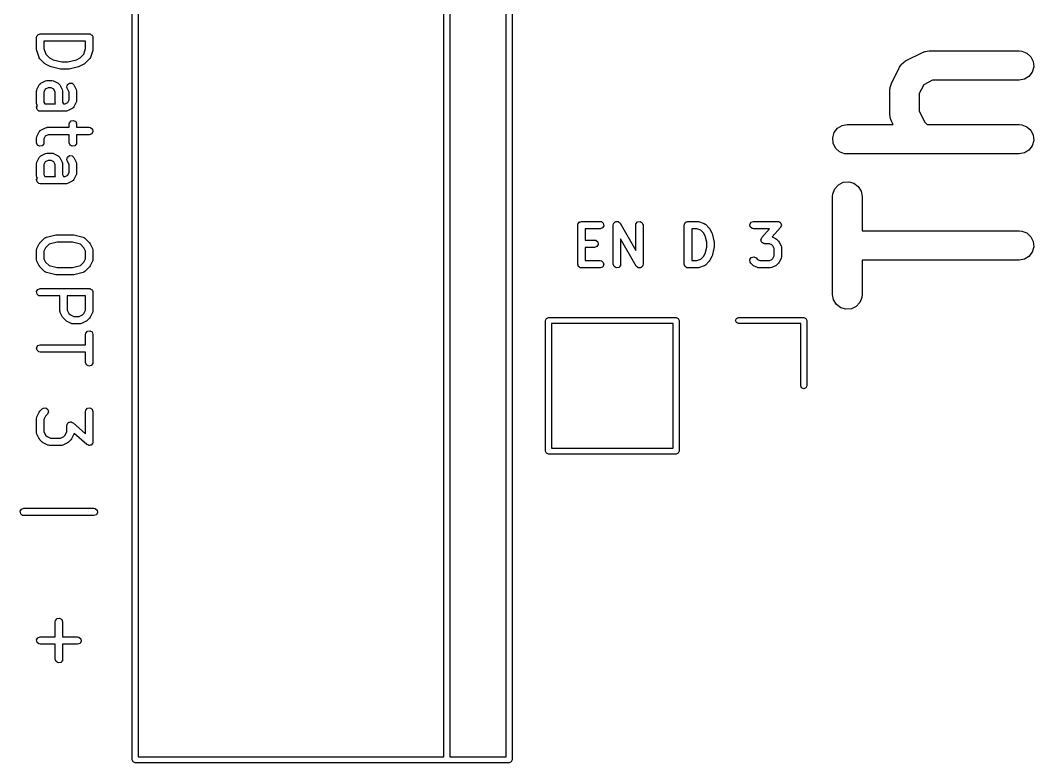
# Model space of a CAD drawing. Extents: x 67.3 to 104.7, y -149.5 to -52.9.
# Drawn here: x 67.3 to 87.96, y -149.46 to -134.34 of the extents above; entities that cross this region are included whole.
import ezdxf

# ---------------------------------------------------------------- set-up
doc = ezdxf.new("R2010")
doc.units = 0
doc.layers.add('BLACK', color=7, linetype='CONTINUOUS')

msp = doc.modelspace()

# ---------------------------------------------------------------- linework, layer by layer
at = {"layer": 'BLACK', "linetype": 'CONTINUOUS'}
for p, q in [((69.5868, -149.403), (69.5868, -118.923)), ((77.3268, -118.923), (77.3268, -149.403)), ((69.7068, -118.983), (69.7068, -149.343)), ((75.9368, -149.343), (75.9368, -118.983)), ((76.0568, -118.983), (76.0568, -149.343)), ((77.2068, -149.343), (77.2068, -118.983)), ((67.6388, -134.672), (67.6405, -134.662)), ((67.6405, -134.662), (67.653, -134.647)), ((67.653, -134.647), (67.6628, -134.63)), ((67.6628, -134.63), (67.6691, -134.628)), ((67.6691, -134.628), (67.6735, -134.623)), ((67.6735, -134.623), (67.6927, -134.619)), ((67.6927, -134.619), (67.711, -134.613)), ((67.711, -134.613), (68.711, -134.613)), ((68.711, -134.613), (68.7207, -134.614)), ((68.7207, -134.614), (68.724, -134.614)), ((68.724, -134.614), (68.7269, -134.615)), ((68.7269, -134.615), (68.7366, -134.617)), ((68.7366, -134.617), (68.7516, -134.63)), ((68.7516, -134.63), (68.7684, -134.639)), ((68.7684, -134.639), (68.7707, -134.646)), ((68.7707, -134.646), (68.7759, -134.65)), ((68.7759, -134.65), (68.7793, -134.669)), ((67.636, -134.688), (67.6377, -134.678)), ((67.636, -134.926), (67.636, -134.688)), ((67.6371, -134.675), (67.6388, -134.672)), ((67.6377, -134.678), (67.6371, -134.675)), ((67.786, -134.763), (67.786, -134.913)), ((68.636, -134.763), (67.786, -134.763)), ((68.636, -134.913), (68.636, -134.763)), ((68.7793, -134.669), (68.786, -134.688)), ((68.786, -134.688), (68.786, -134.926)), ((67.6365, -134.927), (67.636, -134.926)), ((67.6398, -134.949), (67.6365, -134.927)), ((67.6874, -135.092), (67.6398, -134.949)), ((67.786, -134.913), (67.8242, -135.028)), ((67.8242, -135.028), (67.8983, -135.102)), ((68.5237, -135.102), (68.5978, -135.028)), ((68.5978, -135.028), (68.636, -134.913)), ((68.7821, -134.949), (68.7345, -135.092)), ((68.786, -134.926), (68.7821, -134.948)), ((68.7821, -134.948), (68.7821, -134.949)), ((85.358, -135.157), (85.6914, -134.99)), ((85.6914, -134.99), (85.7112, -134.983)), ((85.7112, -134.983), (85.7172, -134.979)), ((85.7172, -134.979), (85.7239, -134.978)), ((85.7239, -134.978), (85.743, -134.97)), ((85.743, -134.97), (85.7845, -134.966)), ((85.7845, -134.966), (85.8255, -134.959)), ((85.8255, -134.959), (87.6589, -134.959)), ((87.6589, -134.959), (87.714, -134.964)), ((87.714, -134.964), (87.8168, -135.004)), ((87.8168, -135.004), (87.8983, -135.078)), ((67.6902, -135.096), (67.6874, -135.092)), ((67.6906, -135.1), (67.6902, -135.096)), ((67.7056, -135.122), (67.6906, -135.1)), ((67.8008, -135.217), (67.7056, -135.122)), ((67.8023, -135.217), (67.8008, -135.217)), ((67.8203, -135.231), (67.8023, -135.217)), ((67.9155, -135.278), (67.8203, -135.231)), ((67.8983, -135.102), (67.9753, -135.141)), ((67.9191, -135.279), (67.9155, -135.278)), ((67.9309, -135.284), (67.9191, -135.279)), ((67.9753, -135.141), (68.1488, -135.184)), ((68.1488, -135.184), (68.2732, -135.184)), ((68.2732, -135.184), (68.4467, -135.141)), ((68.4467, -135.141), (68.5237, -135.102)), ((68.494, -135.282), (68.4911, -135.284)), ((68.5064, -135.278), (68.494, -135.282)), ((68.6017, -135.231), (68.5064, -135.278)), ((68.6028, -135.23), (68.6017, -135.231)), ((68.6212, -135.217), (68.6028, -135.23)), ((68.7164, -135.122), (68.6212, -135.217)), ((68.7183, -135.117), (68.7164, -135.122)), ((68.7221, -135.115), (68.7183, -135.117)), ((68.7345, -135.092), (68.7221, -135.115)), ((85.2239, -135.291), (85.2531, -135.244)), ((85.2531, -135.244), (85.2631, -135.235)), ((85.2631, -135.235), (85.2702, -135.224)), ((85.2702, -135.224), (85.3036, -135.198)), ((85.3036, -135.198), (85.3347, -135.17)), ((85.3347, -135.17), (85.3473, -135.165)), ((85.3473, -135.165), (85.358, -135.157)), ((87.8983, -135.078), (87.9474, -135.177)), ((87.9474, -135.177), (87.9576, -135.286)), ((68.1214, -135.332), (67.9309, -135.284)), ((68.1248, -135.331), (68.1214, -135.332)), ((68.1396, -135.334), (68.1248, -135.331)), ((68.2824, -135.334), (68.1396, -135.334)), ((68.2857, -135.333), (68.2824, -135.334)), ((68.3006, -135.332), (68.2857, -135.333)), ((68.4911, -135.284), (68.3006, -135.332)), ((85.0572, -135.625), (85.2239, -135.291)), ((87.861, -135.481), (87.7672, -135.539)), ((87.9274, -135.393), (87.861, -135.481)), ((87.9576, -135.286), (87.9274, -135.393)), ((67.6439, -135.749), (67.6915, -135.654)), ((67.6915, -135.654), (67.707, -135.633)), ((67.707, -135.633), (67.7173, -135.629)), ((67.7173, -135.629), (67.7251, -135.62)), ((67.7251, -135.62), (67.8203, -135.573)), ((67.8203, -135.573), (67.8453, -135.565)), ((67.8453, -135.565), (67.8496, -135.566)), ((67.8496, -135.566), (67.8538, -135.565)), ((67.8538, -135.565), (67.9491, -135.565)), ((67.9491, -135.565), (67.9747, -135.569)), ((67.9747, -135.569), (67.9782, -135.572)), ((67.9782, -135.572), (67.9826, -135.573)), ((67.9826, -135.573), (68.0779, -135.62)), ((68.0779, -135.62), (68.0988, -135.636)), ((68.0988, -135.636), (68.1032, -135.646)), ((68.1032, -135.646), (68.1114, -135.654)), ((68.1114, -135.654), (68.159, -135.749)), ((68.2555, -135.696), (68.2674, -135.646)), ((68.2674, -135.646), (68.3086, -135.616)), ((68.3086, -135.616), (68.3599, -135.619)), ((68.3599, -135.619), (68.3971, -135.654)), ((68.3971, -135.654), (68.4447, -135.749)), ((85.0306, -135.704), (85.0457, -135.665)), ((85.0457, -135.665), (85.0572, -135.625)), ((85.7158, -135.649), (85.6255, -135.83)), ((85.8964, -135.559), (85.7158, -135.649)), ((87.6589, -135.559), (85.8964, -135.559)), ((87.7672, -135.539), (87.6589, -135.559)), ((67.636, -135.783), (67.6405, -135.757)), ((67.636, -136.021), (67.636, -135.783)), ((67.6405, -135.757), (67.6434, -135.754)), ((67.6434, -135.754), (67.6439, -135.749)), ((67.8145, -135.743), (67.786, -135.801)), ((67.786, -135.801), (67.786, -136.003)), ((67.8715, -135.715), (67.8145, -135.743)), ((67.9314, -135.715), (67.8715, -135.715)), ((67.9884, -135.743), (67.9314, -135.715)), ((68.0169, -135.801), (67.9884, -135.743)), ((68.0169, -136.021), (68.0169, -135.801)), ((68.159, -135.749), (68.1664, -135.774)), ((68.1664, -135.774), (68.1654, -135.779)), ((68.1654, -135.779), (68.1669, -135.783)), ((68.1669, -135.783), (68.1669, -136.003)), ((68.2629, -135.721), (68.2555, -135.696)), ((68.3026, -135.801), (68.2629, -135.721)), ((68.3026, -135.956), (68.3026, -135.801)), ((68.4447, -135.749), (68.4522, -135.774)), ((68.4522, -135.774), (68.4511, -135.779)), ((68.4511, -135.779), (68.4526, -135.783)), ((68.4526, -135.783), (68.4526, -135.973)), ((85.0255, -135.759), (85.0275, -135.738)), ((85.0255, -136.259), (85.0255, -135.759)), ((85.0269, -135.731), (85.0288, -135.724)), ((85.0275, -135.738), (85.0269, -135.731)), ((85.0288, -135.724), (85.0306, -135.704)), ((85.6255, -135.83), (85.6255, -136.188)), ((67.6375, -136.025), (67.636, -136.021)), ((67.6365, -136.029), (67.6375, -136.025)), ((67.6439, -136.054), (67.6365, -136.029)), ((67.6371, -136.103), (67.6538, -136.074)), ((67.646, -136.154), (67.6371, -136.103)), ((67.6538, -136.074), (67.6439, -136.054)), ((67.786, -136.003), (67.805, -136.041)), ((67.805, -136.041), (68.0209, -136.041)), ((68.0185, -136.025), (68.0169, -136.021)), ((68.0174, -136.029), (68.0185, -136.025)), ((68.0209, -136.041), (68.0174, -136.029)), ((68.1669, -136.003), (68.1859, -136.041)), ((68.1859, -136.041), (68.2171, -136.041)), ((68.2171, -136.041), (68.2741, -136.013)), ((68.2741, -136.013), (68.3026, -135.956)), ((68.3971, -136.102), (68.3816, -136.123)), ((68.4447, -136.007), (68.3971, -136.102)), ((68.4452, -136.002), (68.4447, -136.007)), ((68.4481, -135.999), (68.4452, -136.002)), ((68.4526, -135.973), (68.4481, -135.999)), ((67.6853, -136.187), (67.646, -136.154)), ((67.711, -136.191), (67.6853, -136.187)), ((68.2348, -136.191), (67.711, -136.191)), ((68.239, -136.19), (68.2348, -136.191)), ((68.2434, -136.191), (68.239, -136.19)), ((68.2683, -136.183), (68.2434, -136.191)), ((68.3636, -136.136), (68.2683, -136.183)), ((68.3713, -136.127), (68.3636, -136.136)), ((68.3816, -136.123), (68.3713, -136.127)), ((85.0332, -136.3), (85.0255, -136.259)), ((85.0371, -136.341), (85.0332, -136.3)), ((85.6255, -136.188), (85.7388, -136.414)), ((67.8203, -136.525), (67.8453, -136.518)), ((67.8453, -136.518), (67.8496, -136.519)), ((67.8496, -136.519), (67.8538, -136.517)), ((67.8538, -136.517), (68.3026, -136.517)), ((68.3026, -136.449), (68.3072, -136.424)), ((68.3026, -136.517), (68.3026, -136.449)), ((68.3072, -136.424), (68.3401, -136.385)), ((68.3401, -136.385), (68.3907, -136.376)), ((68.3907, -136.376), (68.4351, -136.401)), ((68.4351, -136.401), (68.4526, -136.449)), ((68.4526, -136.449), (68.4526, -136.517)), ((68.4526, -136.517), (68.711, -136.517)), ((68.711, -136.517), (68.7366, -136.522)), ((83.9568, -136.537), (84.0505, -136.479)), ((84.0505, -136.479), (84.1589, -136.459)), ((84.1589, -136.459), (85.0901, -136.459)), ((85.0445, -136.36), (85.0371, -136.341)), ((85.0458, -136.367), (85.0445, -136.36)), ((85.0495, -136.373), (85.0458, -136.367)), ((85.0572, -136.393), (85.0495, -136.373)), ((85.0901, -136.459), (85.0572, -136.393)), ((85.7388, -136.414), (85.7831, -136.459)), ((85.7831, -136.459), (87.6589, -136.459)), ((87.6589, -136.459), (87.714, -136.464)), ((87.714, -136.464), (87.8168, -136.504)), ((87.8168, -136.504), (87.8983, -136.578)), ((67.636, -136.735), (67.6405, -136.71)), ((67.6405, -136.71), (67.6434, -136.706)), ((67.6434, -136.706), (67.6439, -136.702)), ((67.6439, -136.702), (67.6915, -136.606)), ((67.6915, -136.606), (67.707, -136.585)), ((67.707, -136.585), (67.7173, -136.581)), ((67.7173, -136.581), (67.7251, -136.573)), ((67.7251, -136.573), (67.8203, -136.525)), ((67.8145, -136.696), (67.786, -136.753)), ((67.8715, -136.667), (67.8145, -136.696)), ((68.3026, -136.667), (67.8715, -136.667)), ((68.3026, -136.83), (68.3026, -136.667)), ((68.711, -136.667), (68.4526, -136.667)), ((68.4526, -136.667), (68.4526, -136.83)), ((68.7592, -136.65), (68.711, -136.667)), ((68.7366, -136.522), (68.7759, -136.555)), ((68.7848, -136.605), (68.7592, -136.65)), ((68.7759, -136.555), (68.7848, -136.605)), ((83.8601, -136.731), (83.8903, -136.625)), ((83.8903, -136.625), (83.9568, -136.537)), ((87.8983, -136.578), (87.9474, -136.677)), ((87.9474, -136.677), (87.9576, -136.786)), ((67.636, -136.83), (67.636, -136.735)), ((67.6535, -136.879), (67.636, -136.83)), ((67.698, -136.904), (67.6535, -136.879)), ((67.7485, -136.895), (67.698, -136.904)), ((67.7815, -136.856), (67.7485, -136.895)), ((67.786, -136.83), (67.7815, -136.856)), ((67.786, -136.753), (67.786, -136.83)), ((68.3202, -136.879), (68.3026, -136.83)), ((68.3646, -136.904), (68.3202, -136.879)), ((68.4151, -136.895), (68.3646, -136.904)), ((68.4481, -136.856), (68.4151, -136.895)), ((68.4526, -136.83), (68.4481, -136.856)), ((83.8703, -136.841), (83.8601, -136.731)), ((83.9195, -136.94), (83.8703, -136.841)), ((87.9274, -136.893), (87.861, -136.981)), ((87.9576, -136.786), (87.9274, -136.893)), ((67.6439, -137.225), (67.6915, -137.13)), ((67.6915, -137.13), (67.707, -137.109)), ((67.707, -137.109), (67.7173, -137.105)), ((67.7173, -137.105), (67.7251, -137.097)), ((67.7251, -137.097), (67.8203, -137.049)), ((67.8203, -137.049), (67.8453, -137.042)), ((67.8453, -137.042), (67.8496, -137.043)), ((67.8496, -137.043), (67.8538, -137.041)), ((67.8538, -137.041), (67.9491, -137.041)), ((67.9491, -137.041), (67.9747, -137.046)), ((67.9747, -137.046), (67.9782, -137.049)), ((67.9782, -137.049), (67.9826, -137.049)), ((67.9826, -137.049), (68.0779, -137.097)), ((68.0779, -137.097), (68.0988, -137.112)), ((68.0988, -137.112), (68.1032, -137.122)), ((68.1032, -137.122), (68.1114, -137.13)), ((68.1114, -137.13), (68.159, -137.225)), ((68.2555, -137.172), (68.2674, -137.122)), ((68.2674, -137.122), (68.3086, -137.092)), ((68.3086, -137.092), (68.3599, -137.095)), ((68.3599, -137.095), (68.3971, -137.13)), ((68.3971, -137.13), (68.4447, -137.225)), ((84.0009, -137.014), (83.9195, -136.94)), ((84.1037, -137.054), (84.0009, -137.014)), ((84.1589, -137.059), (84.1037, -137.054)), ((87.6589, -137.059), (84.1589, -137.059)), ((87.7672, -137.039), (87.6589, -137.059)), ((87.861, -136.981), (87.7672, -137.039)), ((67.636, -137.259), (67.6405, -137.233)), ((67.636, -137.497), (67.636, -137.259)), ((67.6405, -137.233), (67.6434, -137.23)), ((67.6434, -137.23), (67.6439, -137.225)), ((67.8145, -137.22), (67.786, -137.277)), ((67.786, -137.277), (67.786, -137.479)), ((67.8715, -137.191), (67.8145, -137.22)), ((67.9314, -137.191), (67.8715, -137.191)), ((67.9884, -137.22), (67.9314, -137.191)), ((68.0169, -137.277), (67.9884, -137.22)), ((68.0169, -137.497), (68.0169, -137.277)), ((68.159, -137.225), (68.1664, -137.25)), ((68.1664, -137.25), (68.1654, -137.255)), ((68.1654, -137.255), (68.1669, -137.259)), ((68.1669, -137.259), (68.1669, -137.479)), ((68.2629, -137.197), (68.2555, -137.172)), ((68.3026, -137.277), (68.2629, -137.197)), ((68.3026, -137.432), (68.3026, -137.277)), ((68.4447, -137.225), (68.4522, -137.25)), ((68.4522, -137.25), (68.4511, -137.255)), ((68.4511, -137.255), (68.4526, -137.259)), ((68.4526, -137.259), (68.4526, -137.449)), ((67.6375, -137.501), (67.636, -137.497)), ((67.6365, -137.506), (67.6375, -137.501)), ((67.6439, -137.531), (67.6365, -137.506)), ((67.6371, -137.579), (67.6538, -137.55)), ((67.6538, -137.55), (67.6439, -137.531)), ((67.786, -137.479), (67.805, -137.517)), ((67.805, -137.517), (68.0209, -137.517)), ((68.0185, -137.501), (68.0169, -137.497)), ((68.0174, -137.506), (68.0185, -137.501)), ((68.0209, -137.517), (68.0174, -137.506)), ((68.1669, -137.479), (68.1859, -137.517)), ((68.1859, -137.517), (68.2171, -137.517)), ((68.2171, -137.517), (68.2741, -137.489)), ((68.2741, -137.489), (68.3026, -137.432)), ((68.4447, -137.483), (68.3971, -137.578)), ((68.4452, -137.479), (68.4447, -137.483)), ((68.4481, -137.475), (68.4452, -137.479)), ((68.4526, -137.449), (68.4481, -137.475)), ((67.646, -137.63), (67.6371, -137.579)), ((67.6853, -137.663), (67.646, -137.63)), ((67.711, -137.667), (67.6853, -137.663)), ((68.2348, -137.667), (67.711, -137.667)), ((68.239, -137.666), (68.2348, -137.667)), ((68.2434, -137.667), (68.239, -137.666)), ((68.2683, -137.659), (68.2434, -137.667)), ((68.3636, -137.612), (68.2683, -137.659)), ((68.3713, -137.604), (68.3636, -137.612)), ((68.3816, -137.599), (68.3713, -137.604)), ((68.3971, -137.578), (68.3816, -137.599)), ((83.9038, -137.768), (83.9781, -137.686)), ((83.9781, -137.686), (84.0768, -137.637)), ((84.0768, -137.637), (84.1865, -137.627)), ((84.1865, -137.627), (84.2926, -137.657)), ((84.2926, -137.657), (84.3806, -137.723)), ((84.3806, -137.723), (84.4386, -137.817)), ((83.8589, -137.925), (83.864, -137.87)), ((83.8589, -139.925), (83.8589, -137.925)), ((83.864, -137.87), (83.9038, -137.768)), ((84.4386, -137.817), (84.4589, -137.925)), ((84.4589, -137.925), (84.4589, -138.625)), ((78.6652, -138.508), (78.667, -138.498)), ((78.6652, -139.308), (78.6652, -138.508)), ((78.6664, -138.495), (78.6681, -138.492)), ((78.667, -138.498), (78.6664, -138.495)), ((78.6681, -138.492), (78.6698, -138.482)), ((78.6698, -138.482), (78.6823, -138.468)), ((78.6823, -138.468), (78.692, -138.451)), ((78.692, -138.451), (78.6984, -138.448)), ((78.6984, -138.448), (78.7027, -138.443)), ((78.7027, -138.443), (78.7219, -138.44)), ((78.7219, -138.44), (78.7402, -138.433)), ((78.7402, -138.433), (79.1212, -138.433)), ((79.1212, -138.583), (78.8152, -138.583)), ((78.8152, -138.583), (78.8152, -138.814)), ((79.1212, -138.433), (79.1469, -138.438)), ((79.1694, -138.566), (79.1212, -138.583)), ((79.1469, -138.438), (79.1862, -138.471)), ((79.1951, -138.521), (79.1694, -138.566)), ((79.1862, -138.471), (79.1951, -138.521)), ((79.3891, -138.508), (79.3936, -138.482)), ((79.3891, -139.308), (79.3891, -138.508)), ((79.3936, -138.482), (79.398, -138.477)), ((79.398, -138.477), (79.3993, -138.47)), ((79.3993, -138.47), (79.4141, -138.458)), ((79.4141, -138.458), (79.4266, -138.443)), ((79.4266, -138.443), (79.4334, -138.442)), ((79.4334, -138.442), (79.4387, -138.438)), ((79.4387, -138.438), (79.458, -138.438)), ((79.458, -138.438), (79.4771, -138.434)), ((79.4771, -138.434), (79.4831, -138.438)), ((79.4831, -138.438), (79.49, -138.438)), ((79.49, -138.438), (79.5048, -138.45)), ((79.5048, -138.45), (79.5215, -138.46)), ((79.5215, -138.46), (79.5239, -138.466)), ((79.5239, -138.466), (79.5292, -138.471)), ((79.5292, -138.471), (79.8462, -139.026)), ((79.8462, -138.508), (79.8507, -138.482)), ((79.8462, -139.026), (79.8462, -138.508)), ((79.8507, -138.482), (79.8837, -138.443)), ((79.8837, -138.443), (79.9342, -138.434)), ((79.9342, -138.434), (79.9787, -138.46)), ((79.9787, -138.46), (79.9962, -138.508)), ((79.9962, -138.508), (79.9962, -139.308)), ((80.8367, -138.508), (80.8384, -138.498)), ((80.8367, -139.308), (80.8367, -138.508)), ((80.8378, -138.495), (80.8395, -138.492)), ((80.8384, -138.498), (80.8378, -138.495)), ((80.8395, -138.492), (80.8412, -138.482)), ((80.8412, -138.482), (80.8537, -138.468)), ((80.8537, -138.468), (80.8635, -138.451)), ((80.8635, -138.451), (80.8698, -138.448)), ((80.8698, -138.448), (80.8742, -138.443)), ((80.8742, -138.443), (80.8934, -138.44)), ((80.8934, -138.44), (80.9117, -138.433)), ((80.9117, -138.433), (81.1022, -138.433)), ((80.9867, -138.583), (80.9867, -139.233)), ((81.09, -138.583), (80.9867, -138.583)), ((81.1759, -138.612), (81.09, -138.583)), ((81.1022, -138.433), (81.1242, -138.437)), ((81.1242, -138.437), (81.1259, -138.437)), ((81.1259, -138.437), (81.2402, -138.475)), ((81.2402, -138.475), (81.2631, -138.487)), ((81.2631, -138.487), (81.2654, -138.491)), ((81.2654, -138.491), (81.2695, -138.493)), ((81.2695, -138.493), (81.3457, -138.569)), ((81.3457, -138.569), (81.3585, -138.588)), ((82.1711, -138.495), (82.1968, -138.451)), ((82.1801, -138.546), (82.1711, -138.495)), ((82.2194, -138.579), (82.1801, -138.546)), ((82.1968, -138.451), (82.245, -138.433)), ((82.245, -138.583), (82.2194, -138.579)), ((82.245, -138.433), (82.7402, -138.433)), ((82.575, -138.583), (82.245, -138.583)), ((82.4171, -138.763), (82.575, -138.583)), ((82.7967, -138.557), (82.6287, -138.749)), ((82.7402, -138.433), (82.7514, -138.435)), ((82.7514, -138.435), (82.7548, -138.435)), ((82.7548, -138.435), (82.7575, -138.436)), ((82.7575, -138.436), (82.7659, -138.438)), ((82.7659, -138.438), (82.7814, -138.451)), ((82.7814, -138.451), (82.7987, -138.461)), ((82.804, -138.539), (82.7967, -138.557)), ((82.7987, -138.461), (82.8006, -138.467)), ((82.8006, -138.467), (82.8052, -138.471)), ((82.8141, -138.521), (82.804, -138.539)), ((82.8052, -138.471), (82.8087, -138.491)), ((82.8087, -138.491), (82.8152, -138.51)), ((82.8152, -138.51), (82.8131, -138.515)), ((82.8131, -138.515), (82.8141, -138.521)), ((67.7056, -138.873), (67.8008, -138.777)), ((67.8008, -138.777), (67.8221, -138.762)), ((67.8221, -138.762), (67.8295, -138.762)), ((67.8295, -138.762), (67.8356, -138.758)), ((67.8356, -138.758), (68.0261, -138.71)), ((68.0261, -138.71), (68.0411, -138.709)), ((68.0411, -138.709), (68.0443, -138.708)), ((68.0443, -138.708), (68.3776, -138.708)), ((68.3776, -138.708), (68.3924, -138.71)), ((68.3924, -138.71), (68.3958, -138.71)), ((68.3958, -138.71), (68.5863, -138.758)), ((68.5863, -138.758), (68.6101, -138.768)), ((68.6101, -138.768), (68.6144, -138.774)), ((68.6144, -138.774), (68.6212, -138.777)), ((68.6212, -138.777), (68.7164, -138.873)), ((79.8561, -139.345), (79.5391, -138.791)), ((79.5391, -138.791), (79.5391, -139.308)), ((81.231, -138.667), (81.1759, -138.612)), ((81.26, -138.725), (81.231, -138.667)), ((81.2938, -138.86), (81.26, -138.725)), ((81.3585, -138.588), (81.3597, -138.589)), ((81.3597, -138.589), (81.3978, -138.665)), ((81.3978, -138.665), (81.4015, -138.677)), ((81.4015, -138.677), (81.4035, -138.68)), ((81.4035, -138.68), (81.4416, -138.833)), ((82.3997, -138.8), (82.4098, -138.782)), ((82.4098, -138.782), (82.4171, -138.763)), ((82.6287, -138.749), (82.6976, -138.784)), ((82.6976, -138.784), (82.7156, -138.797)), ((84.4589, -138.625), (87.6589, -138.625)), ((87.6589, -138.625), (87.714, -138.631)), ((87.714, -138.631), (87.8168, -138.67)), ((87.8168, -138.67), (87.8983, -138.745)), ((87.8983, -138.745), (87.9474, -138.843)), ((67.636, -139.021), (67.6405, -138.995)), ((67.6405, -138.995), (67.6434, -138.992)), ((67.6434, -138.992), (67.6439, -138.987)), ((67.6439, -138.987), (67.6915, -138.892)), ((67.6915, -138.892), (67.7049, -138.874)), ((67.7049, -138.874), (67.7056, -138.873)), ((67.8202, -138.97), (67.786, -139.039)), ((67.8922, -138.898), (67.8202, -138.97)), ((68.0535, -138.858), (67.8922, -138.898)), ((68.3684, -138.858), (68.0535, -138.858)), ((68.5298, -138.898), (68.3684, -138.858)), ((68.6017, -138.97), (68.5298, -138.898)), ((68.636, -139.039), (68.6017, -138.97)), ((68.7164, -138.873), (68.7293, -138.891)), ((68.7293, -138.891), (68.7304, -138.892)), ((68.7304, -138.892), (68.7781, -138.987)), ((68.7781, -138.987), (68.7855, -139.012)), ((78.8152, -138.814), (79.0069, -138.814)), ((79.0069, -138.964), (78.8152, -138.964)), ((78.8152, -138.964), (78.8152, -139.233)), ((79.0069, -138.814), (79.0326, -138.819)), ((79.0551, -138.946), (79.0069, -138.964)), ((79.0326, -138.819), (79.0719, -138.852)), ((79.0808, -138.902), (79.0551, -138.946)), ((79.0719, -138.852), (79.0808, -138.902)), ((81.26, -139.091), (81.2938, -138.956)), ((81.2938, -138.956), (81.2938, -138.86)), ((81.4416, -138.983), (81.4035, -139.136)), ((81.4438, -138.965), (81.4412, -138.98)), ((81.4412, -138.98), (81.4416, -138.983)), ((81.4416, -138.833), (81.4426, -138.848)), ((81.4426, -138.848), (81.4438, -138.851)), ((81.4438, -138.851), (81.4438, -138.965)), ((82.3986, -138.811), (82.4008, -138.806)), ((82.4051, -138.83), (82.3986, -138.811)), ((82.4008, -138.806), (82.3997, -138.8)), ((82.4086, -138.85), (82.4051, -138.83)), ((82.4132, -138.854), (82.4086, -138.85)), ((82.4151, -138.86), (82.4132, -138.854)), ((82.4324, -138.87), (82.4151, -138.86)), ((82.4479, -138.883), (82.4324, -138.87)), ((82.4564, -138.885), (82.4479, -138.883)), ((82.459, -138.886), (82.4564, -138.885)), ((82.4625, -138.886), (82.459, -138.886)), ((82.4736, -138.888), (82.4625, -138.886)), ((82.5702, -138.888), (82.4736, -138.888)), ((82.6196, -138.913), (82.5702, -138.888)), ((82.6405, -138.933), (82.6196, -138.913)), ((82.6652, -138.983), (82.6405, -138.933)), ((82.6652, -139.138), (82.6652, -138.983)), ((82.7156, -138.797), (82.7171, -138.798)), ((82.7171, -138.798), (82.7552, -138.836)), ((82.7552, -138.836), (82.768, -138.854)), ((82.768, -138.854), (82.7692, -138.856)), ((82.7692, -138.856), (82.8073, -138.932)), ((82.8073, -138.932), (82.8148, -138.957)), ((82.8148, -138.957), (82.8137, -138.961)), ((82.8137, -138.961), (82.8152, -138.965)), ((82.8152, -138.965), (82.8152, -139.156)), ((87.9576, -138.953), (87.9274, -139.059)), ((87.9474, -138.843), (87.9576, -138.953)), ((67.636, -139.211), (67.636, -139.021)), ((67.786, -139.039), (67.786, -139.194)), ((67.786, -139.194), (67.8202, -139.262)), ((68.6017, -139.262), (68.636, -139.194)), ((68.636, -139.194), (68.636, -139.039)), ((68.7855, -139.012), (68.7844, -139.017)), ((68.7844, -139.017), (68.786, -139.021)), ((68.786, -139.021), (68.786, -139.211)), ((81.09, -139.233), (81.1759, -139.204)), ((81.1759, -139.204), (81.231, -139.149)), ((81.231, -139.149), (81.26, -139.091)), ((81.3978, -139.151), (81.3597, -139.227)), ((81.3982, -139.148), (81.3978, -139.151)), ((81.4035, -139.136), (81.3982, -139.148)), ((82.1726, -139.212), (82.202, -139.17)), ((82.202, -139.17), (82.2515, -139.157)), ((82.2515, -139.157), (82.298, -139.179)), ((82.298, -139.179), (82.3275, -139.208)), ((82.6196, -139.208), (82.6405, -139.187)), ((82.6405, -139.187), (82.6652, -139.138)), ((82.8073, -139.189), (82.7692, -139.265)), ((82.8078, -139.185), (82.8073, -139.189)), ((82.8107, -139.181), (82.8078, -139.185)), ((82.8152, -139.156), (82.8107, -139.181)), ((87.7672, -139.205), (87.6589, -139.225)), ((87.861, -139.147), (87.7672, -139.205)), ((87.9274, -139.059), (87.861, -139.147)), ((67.6375, -139.216), (67.636, -139.211)), ((67.6365, -139.22), (67.6375, -139.216)), ((67.6439, -139.245), (67.6365, -139.22)), ((67.6915, -139.34), (67.6439, -139.245)), ((67.6927, -139.341), (67.6915, -139.34)), ((67.7056, -139.36), (67.6927, -139.341)), ((67.8008, -139.455), (67.7056, -139.36)), ((67.8202, -139.262), (67.8922, -139.334)), ((67.8922, -139.334), (68.0535, -139.374)), ((68.0535, -139.374), (68.3684, -139.374)), ((68.3684, -139.374), (68.5298, -139.334)), ((68.5298, -139.334), (68.6017, -139.262)), ((68.7164, -139.36), (68.6212, -139.455)), ((68.7171, -139.358), (68.7164, -139.36)), ((68.7304, -139.34), (68.7171, -139.358)), ((68.7781, -139.245), (68.7304, -139.34)), ((68.7786, -139.24), (68.7781, -139.245)), ((68.7815, -139.237), (68.7786, -139.24)), ((68.786, -139.211), (68.7815, -139.237)), ((78.6719, -139.326), (78.6652, -139.308)), ((78.6753, -139.346), (78.6719, -139.326)), ((78.6805, -139.35), (78.6753, -139.346)), ((78.6828, -139.356), (78.6805, -139.35)), ((78.6997, -139.366), (78.6828, -139.356)), ((78.7146, -139.379), (78.6997, -139.366)), ((78.7243, -139.38), (78.7146, -139.379)), ((78.7272, -139.382), (78.7243, -139.38)), ((78.7305, -139.381), (78.7272, -139.382)), ((78.7402, -139.383), (78.7305, -139.381)), ((79.1212, -139.383), (78.7402, -139.383)), ((78.8152, -139.233), (79.1212, -139.233)), ((79.1212, -139.233), (79.1469, -139.238)), ((79.1694, -139.366), (79.1212, -139.383)), ((79.1469, -139.238), (79.1862, -139.271)), ((79.1951, -139.321), (79.1694, -139.366)), ((79.1862, -139.271), (79.1951, -139.321)), ((79.4066, -139.356), (79.3891, -139.308)), ((79.451, -139.382), (79.4066, -139.356)), ((79.5016, -139.373), (79.451, -139.382)), ((79.5345, -139.334), (79.5016, -139.373)), ((79.5391, -139.308), (79.5345, -139.334)), ((79.8614, -139.35), (79.8561, -139.345)), ((79.8637, -139.356), (79.8614, -139.35)), ((79.8805, -139.366), (79.8637, -139.356)), ((79.8952, -139.378), (79.8805, -139.366)), ((79.9022, -139.378), (79.8952, -139.378)), ((79.9082, -139.382), (79.9022, -139.378)), ((79.9272, -139.379), (79.9082, -139.382)), ((79.9465, -139.379), (79.9272, -139.379)), ((79.9519, -139.374), (79.9465, -139.379)), ((79.9587, -139.373), (79.9519, -139.374)), ((79.9711, -139.358), (79.9587, -139.373)), ((79.986, -139.346), (79.9711, -139.358)), ((79.9872, -139.339), (79.986, -139.346)), ((79.9917, -139.334), (79.9872, -139.339)), ((79.9962, -139.308), (79.9917, -139.334)), ((80.8433, -139.326), (80.8367, -139.308)), ((80.8467, -139.346), (80.8433, -139.326)), ((80.8519, -139.35), (80.8467, -139.346)), ((80.8542, -139.356), (80.8519, -139.35)), ((80.8711, -139.366), (80.8542, -139.356)), ((80.886, -139.379), (80.8711, -139.366)), ((80.8958, -139.38), (80.886, -139.379)), ((80.8987, -139.382), (80.8958, -139.38)), ((80.9019, -139.381), (80.8987, -139.382)), ((80.9117, -139.383), (80.9019, -139.381)), ((81.1022, -139.383), (80.9117, -139.383)), ((80.9867, -139.233), (81.09, -139.233)), ((81.1037, -139.383), (81.1022, -139.383)), ((81.1259, -139.379), (81.1037, -139.383)), ((81.2402, -139.341), (81.1259, -139.379)), ((81.2437, -139.338), (81.2402, -139.341)), ((81.2481, -139.338), (81.2437, -139.338)), ((81.2695, -139.323), (81.2481, -139.338)), ((81.3457, -139.247), (81.2695, -139.323)), ((81.3464, -139.245), (81.3457, -139.247)), ((81.3597, -139.227), (81.3464, -139.245)), ((82.177, -139.264), (82.1726, -139.212)), ((82.192, -139.285), (82.177, -139.264)), ((82.2301, -139.323), (82.192, -139.285)), ((82.2316, -139.324), (82.2301, -139.323)), ((82.2496, -139.337), (82.2316, -139.324)), ((82.3258, -139.375), (82.2496, -139.337)), ((82.3302, -139.376), (82.3258, -139.375)), ((82.3275, -139.208), (82.377, -139.233)), ((82.3336, -139.379), (82.3302, -139.376)), ((82.3593, -139.383), (82.3336, -139.379)), ((82.5879, -139.383), (82.3593, -139.383)), ((82.377, -139.233), (82.5702, -139.233)), ((82.5702, -139.233), (82.6196, -139.208)), ((82.5921, -139.382), (82.5879, -139.383)), ((82.5964, -139.383), (82.5921, -139.382)), ((82.6214, -139.375), (82.5964, -139.383)), ((82.6976, -139.337), (82.6214, -139.375)), ((82.6987, -139.336), (82.6976, -139.337)), ((82.7171, -139.323), (82.6987, -139.336)), ((82.7552, -139.285), (82.7171, -139.323)), ((82.7559, -139.283), (82.7552, -139.285)), ((82.7692, -139.265), (82.7559, -139.283)), ((87.6589, -139.225), (84.4589, -139.225)), ((84.4589, -139.225), (84.4589, -139.925)), ((67.8075, -139.458), (67.8008, -139.455)), ((67.8119, -139.464), (67.8075, -139.458)), ((67.8356, -139.475), (67.8119, -139.464)), ((68.0261, -139.522), (67.8356, -139.475)), ((68.0296, -139.522), (68.0261, -139.522)), ((68.0443, -139.524), (68.0296, -139.522)), ((68.3776, -139.524), (68.0443, -139.524)), ((68.3809, -139.523), (68.3776, -139.524)), ((68.3958, -139.522), (68.3809, -139.523)), ((68.5863, -139.475), (68.3958, -139.522)), ((68.5924, -139.47), (68.5863, -139.475)), ((68.5998, -139.47), (68.5924, -139.47)), ((68.6212, -139.455), (68.5998, -139.47)), ((67.6371, -139.865), (67.6628, -139.821)), ((67.6628, -139.821), (67.711, -139.803)), ((67.711, -139.803), (68.711, -139.803)), ((68.711, -139.803), (68.7207, -139.805)), ((68.7207, -139.805), (68.724, -139.804)), ((68.724, -139.804), (68.7269, -139.806)), ((68.7269, -139.806), (68.7366, -139.808)), ((68.7366, -139.808), (68.7516, -139.82)), ((68.7516, -139.82), (68.7684, -139.83)), ((67.646, -139.916), (67.6371, -139.865)), ((67.6853, -139.949), (67.646, -139.916)), ((67.711, -139.953), (67.6853, -139.949)), ((68.1122, -139.953), (67.711, -139.953)), ((68.1122, -140.259), (68.1122, -139.953)), ((68.2622, -139.953), (68.2622, -140.241)), ((68.636, -139.953), (68.2622, -139.953)), ((68.636, -140.241), (68.636, -139.953)), ((68.7684, -139.83), (68.7707, -139.836)), ((68.7707, -139.836), (68.7759, -139.841)), ((68.7759, -139.841), (68.7793, -139.86)), ((68.7793, -139.86), (68.786, -139.878)), ((68.786, -139.878), (68.786, -140.259)), ((83.8791, -140.034), (83.8589, -139.925)), ((84.4538, -139.981), (84.4139, -140.083)), ((84.4589, -139.925), (84.4538, -139.981)), ((83.9372, -140.128), (83.8791, -140.034)), ((84.0251, -140.194), (83.9372, -140.128)), ((84.1312, -140.224), (84.0251, -140.194)), ((84.241, -140.214), (84.1312, -140.224)), ((84.3397, -140.165), (84.241, -140.214)), ((84.4139, -140.083), (84.3397, -140.165)), ((68.1137, -140.263), (68.1122, -140.259)), ((68.1127, -140.268), (68.1137, -140.263)), ((68.1201, -140.293), (68.1127, -140.268)), ((68.1677, -140.388), (68.1201, -140.293)), ((68.1689, -140.389), (68.1677, -140.388)), ((68.1818, -140.407), (68.1689, -140.389)), ((68.2294, -140.455), (68.1818, -140.407)), ((68.2622, -140.241), (68.2964, -140.31)), ((68.2964, -140.31), (68.3268, -140.34)), ((68.3268, -140.34), (68.3954, -140.374)), ((68.3954, -140.374), (68.5028, -140.374)), ((68.5028, -140.374), (68.5713, -140.34)), ((68.5713, -140.34), (68.6017, -140.31)), ((68.6017, -140.31), (68.636, -140.241)), ((68.7164, -140.407), (68.6688, -140.455)), ((68.7171, -140.406), (68.7164, -140.407)), ((68.7304, -140.388), (68.7171, -140.406)), ((68.7781, -140.293), (68.7304, -140.388)), ((68.7786, -140.288), (68.7781, -140.293)), ((68.7815, -140.285), (68.7786, -140.288)), ((68.786, -140.259), (68.7815, -140.285)), ((78.0104, -140.453), (78.028, -140.41)), ((78.028, -140.41), (78.0704, -140.393)), ((78.0704, -140.393), (80.6704, -140.393)), ((80.6704, -140.393), (80.7128, -140.41)), ((80.7128, -140.41), (80.7304, -140.453)), ((81.8804, -140.453), (81.898, -140.41)), ((81.898, -140.41), (81.9404, -140.393)), ((81.9404, -140.393), (83.2704, -140.393)), ((83.2704, -140.393), (83.3128, -140.41)), ((83.3128, -140.41), (83.3304, -140.453)), ((68.2309, -140.456), (68.2294, -140.455)), ((68.2489, -140.469), (68.2309, -140.456)), ((68.3441, -140.517), (68.2489, -140.469)), ((68.3486, -140.517), (68.3441, -140.517)), ((68.352, -140.52), (68.3486, -140.517)), ((68.3776, -140.524), (68.352, -140.52)), ((68.5205, -140.524), (68.3776, -140.524)), ((68.5247, -140.523), (68.5205, -140.524)), ((68.5291, -140.524), (68.5247, -140.523)), ((68.554, -140.517), (68.5291, -140.524)), ((68.6493, -140.469), (68.554, -140.517)), ((68.6504, -140.468), (68.6493, -140.469)), ((68.6688, -140.455), (68.6504, -140.468)), ((78.0104, -143.113), (78.0104, -140.453)), ((78.1304, -140.513), (78.1304, -143.053)), ((80.6104, -140.513), (78.1304, -140.513)), ((80.6104, -143.053), (80.6104, -140.513)), ((80.7304, -140.453), (80.7304, -143.113)), ((81.898, -140.495), (81.8804, -140.453)), ((81.9404, -140.513), (81.898, -140.495)), ((83.2104, -140.513), (81.9404, -140.513)), ((83.2104, -141.783), (83.2104, -140.513)), ((83.3304, -140.453), (83.3304, -141.783)), ((68.636, -140.735), (68.6405, -140.71)), ((68.636, -140.946), (68.636, -140.735)), ((68.6405, -140.71), (68.6735, -140.67)), ((68.6735, -140.67), (68.724, -140.661)), ((68.724, -140.661), (68.7684, -140.687)), ((68.7684, -140.687), (68.786, -140.735)), ((68.786, -140.735), (68.786, -141.307)), ((67.6371, -141.008), (67.6628, -140.963)), ((67.646, -141.058), (67.6371, -141.008)), ((67.6853, -141.091), (67.646, -141.058)), ((67.6628, -140.963), (67.711, -140.946)), ((67.711, -140.946), (68.636, -140.946)), ((67.711, -141.096), (67.6853, -141.091)), ((68.636, -141.096), (67.711, -141.096)), ((68.636, -141.307), (68.636, -141.096)), ((68.6535, -141.355), (68.636, -141.307)), ((68.698, -141.38), (68.6535, -141.355)), ((68.7485, -141.372), (68.698, -141.38)), ((68.7815, -141.332), (68.7485, -141.372)), ((68.786, -141.307), (68.7815, -141.332)), ((83.228, -141.825), (83.2104, -141.783)), ((83.2704, -141.843), (83.228, -141.825)), ((83.3128, -141.825), (83.2704, -141.843)), ((83.3304, -141.783), (83.3128, -141.825)), ((67.6915, -142.321), (67.7049, -142.303)), ((67.7049, -142.303), (67.7056, -142.301)), ((67.7056, -142.301), (67.7532, -142.254)), ((67.7532, -142.254), (67.7745, -142.239)), ((67.7745, -142.239), (67.8256, -142.234)), ((67.8256, -142.234), (67.8677, -142.264)), ((67.8677, -142.264), (67.8809, -142.313)), ((68.636, -142.307), (68.6405, -142.281)), ((68.6405, -142.281), (68.6735, -142.242)), ((68.6735, -142.242), (68.724, -142.233)), ((68.724, -142.233), (68.7684, -142.258)), ((68.7684, -142.258), (68.786, -142.307)), ((67.636, -142.449), (67.6405, -142.424)), ((67.636, -142.735), (67.636, -142.449)), ((67.6405, -142.424), (67.6434, -142.42)), ((67.6434, -142.42), (67.6439, -142.416)), ((67.6439, -142.416), (67.6915, -142.321)), ((67.8202, -142.399), (67.786, -142.467)), ((67.786, -142.467), (67.786, -142.717)), ((67.8593, -142.36), (67.8202, -142.399)), ((67.8809, -142.313), (67.8593, -142.36)), ((68.636, -142.76), (68.636, -142.307)), ((68.786, -142.307), (68.786, -142.926)), ((67.786, -142.717), (67.8202, -142.786)), ((68.2208, -142.786), (68.255, -142.717)), ((68.255, -142.592), (68.257, -142.581)), ((68.255, -142.717), (68.255, -142.592)), ((68.2565, -142.578), (68.2581, -142.575)), ((68.257, -142.581), (68.2565, -142.578)), ((68.2581, -142.575), (68.2596, -142.567)), ((68.2596, -142.567), (68.2725, -142.551)), ((68.2725, -142.551), (68.283, -142.534)), ((68.283, -142.534), (68.2887, -142.532)), ((68.2887, -142.532), (68.2925, -142.527)), ((68.2925, -142.527), (68.3124, -142.524)), ((68.3124, -142.524), (68.3316, -142.517)), ((68.3316, -142.517), (68.3372, -142.52)), ((68.3372, -142.52), (68.3431, -142.518)), ((68.3431, -142.518), (68.3606, -142.529)), ((68.3606, -142.529), (68.3794, -142.536)), ((68.3794, -142.536), (68.636, -142.76)), ((67.6375, -142.739), (67.636, -142.735)), ((67.6365, -142.744), (67.6375, -142.739)), ((67.6439, -142.769), (67.6365, -142.744)), ((67.6915, -142.864), (67.6439, -142.769)), ((67.6927, -142.865), (67.6915, -142.864)), ((67.7056, -142.883), (67.6927, -142.865)), ((67.7532, -142.931), (67.7056, -142.883)), ((67.8202, -142.786), (67.8506, -142.816)), ((67.8506, -142.816), (67.9192, -142.851)), ((67.9192, -142.851), (68.1218, -142.851)), ((68.1218, -142.851), (68.1904, -142.816)), ((68.1904, -142.816), (68.2208, -142.786)), ((68.3354, -142.883), (68.2878, -142.931)), ((68.3361, -142.882), (68.3354, -142.883)), ((68.3495, -142.864), (68.3361, -142.882)), ((68.3971, -142.769), (68.3495, -142.864)), ((68.3976, -142.764), (68.3971, -142.769)), ((68.4005, -142.761), (68.3976, -142.764)), ((68.4016, -142.755), (68.4005, -142.761)), ((68.6616, -142.982), (68.4016, -142.755)), ((67.7547, -142.932), (67.7532, -142.931)), ((67.7727, -142.945), (67.7547, -142.932)), ((67.8679, -142.993), (67.7727, -142.945)), ((67.8724, -142.993), (67.8679, -142.993)), ((67.8758, -142.996), (67.8724, -142.993)), ((67.9015, -143.001), (67.8758, -142.996)), ((68.1396, -143.001), (67.9015, -143.001)), ((68.1438, -142.999), (68.1396, -143.001)), ((68.1481, -143), (68.1438, -142.999)), ((68.1731, -142.993), (68.1481, -143)), ((68.2683, -142.945), (68.1731, -142.993)), ((68.2695, -142.944), (68.2683, -142.945)), ((68.2878, -142.931), (68.2695, -142.944)), ((68.6804, -142.989), (68.6616, -142.982)), ((68.698, -143), (68.6804, -142.989)), ((68.7038, -142.998), (68.698, -143)), ((68.7094, -143.001), (68.7038, -142.998)), ((68.7286, -142.994), (68.7094, -143.001)), ((68.7485, -142.991), (68.7286, -142.994)), ((68.7523, -142.986), (68.7485, -142.991)), ((68.758, -142.984), (68.7523, -142.986)), ((68.7685, -142.967), (68.758, -142.984)), ((68.7815, -142.951), (68.7685, -142.967)), ((68.7829, -142.943), (68.7815, -142.951)), ((68.7846, -142.94), (68.7829, -142.943)), ((68.786, -142.926), (68.784, -142.937)), ((68.784, -142.937), (68.7846, -142.94)), ((78.028, -143.155), (78.0104, -143.113)), ((78.1304, -143.053), (80.6104, -143.053)), ((80.7304, -143.113), (80.7128, -143.155)), ((78.0704, -143.173), (78.028, -143.155)), ((80.6704, -143.173), (78.0704, -143.173)), ((80.7128, -143.155), (80.6704, -143.173)), ((67.3038, -144.341), (67.3294, -144.297)), ((67.3127, -144.392), (67.3038, -144.341)), ((67.3294, -144.297), (67.3776, -144.279)), ((67.3776, -144.279), (68.8062, -144.279)), ((68.8062, -144.279), (68.8319, -144.284)), ((68.8319, -144.284), (68.8712, -144.317)), ((68.8801, -144.367), (68.8544, -144.412)), ((68.8712, -144.317), (68.8801, -144.367)), ((67.352, -144.425), (67.3127, -144.392)), ((67.3776, -144.429), (67.352, -144.425)), ((68.8062, -144.429), (67.3776, -144.429)), ((68.8544, -144.412), (68.8062, -144.429)), ((68.0169, -146.592), (68.0215, -146.567)), ((68.0169, -146.898), (68.0169, -146.592)), ((68.0215, -146.567), (68.0544, -146.527)), ((68.0544, -146.527), (68.105, -146.518)), ((68.105, -146.518), (68.1494, -146.544)), ((68.1494, -146.544), (68.1669, -146.592)), ((68.1669, -146.592), (68.1669, -146.898)), ((67.6371, -146.96), (67.6628, -146.916)), ((67.646, -147.011), (67.6371, -146.96)), ((67.6853, -147.044), (67.646, -147.011)), ((67.6628, -146.916), (67.711, -146.898)), ((67.711, -147.048), (67.6853, -147.044)), ((67.711, -146.898), (68.0169, -146.898)), ((68.0169, -147.048), (67.711, -147.048)), ((68.0169, -147.354), (68.0169, -147.048)), ((68.1669, -146.898), (68.4729, -146.898)), ((68.4729, -147.048), (68.1669, -147.048)), ((68.1669, -147.048), (68.1669, -147.354)), ((68.4729, -146.898), (68.4985, -146.903)), ((68.5211, -147.031), (68.4729, -147.048)), ((68.4985, -146.903), (68.5378, -146.936)), ((68.5467, -146.986), (68.5211, -147.031)), ((68.5378, -146.936), (68.5467, -146.986)), ((68.0345, -147.402), (68.0169, -147.354)), ((68.0789, -147.428), (68.0345, -147.402)), ((68.1294, -147.419), (68.0789, -147.428)), ((68.1624, -147.38), (68.1294, -147.419)), ((68.1669, -147.354), (68.1624, -147.38)), ((69.6044, -149.445), (69.5868, -149.403)), ((69.6468, -149.463), (69.6044, -149.445)), ((75.9968, -149.463), (69.6468, -149.463)), ((69.7068, -149.343), (75.9368, -149.343)), ((77.2668, -149.463), (75.9968, -149.463)), ((76.0568, -149.343), (77.2068, -149.343)), ((77.3092, -149.445), (77.2668, -149.463)), ((77.3268, -149.403), (77.3092, -149.445))]:
    msp.add_line(p, q, dxfattribs=at)

doc.saveas('drawing.dxf')
